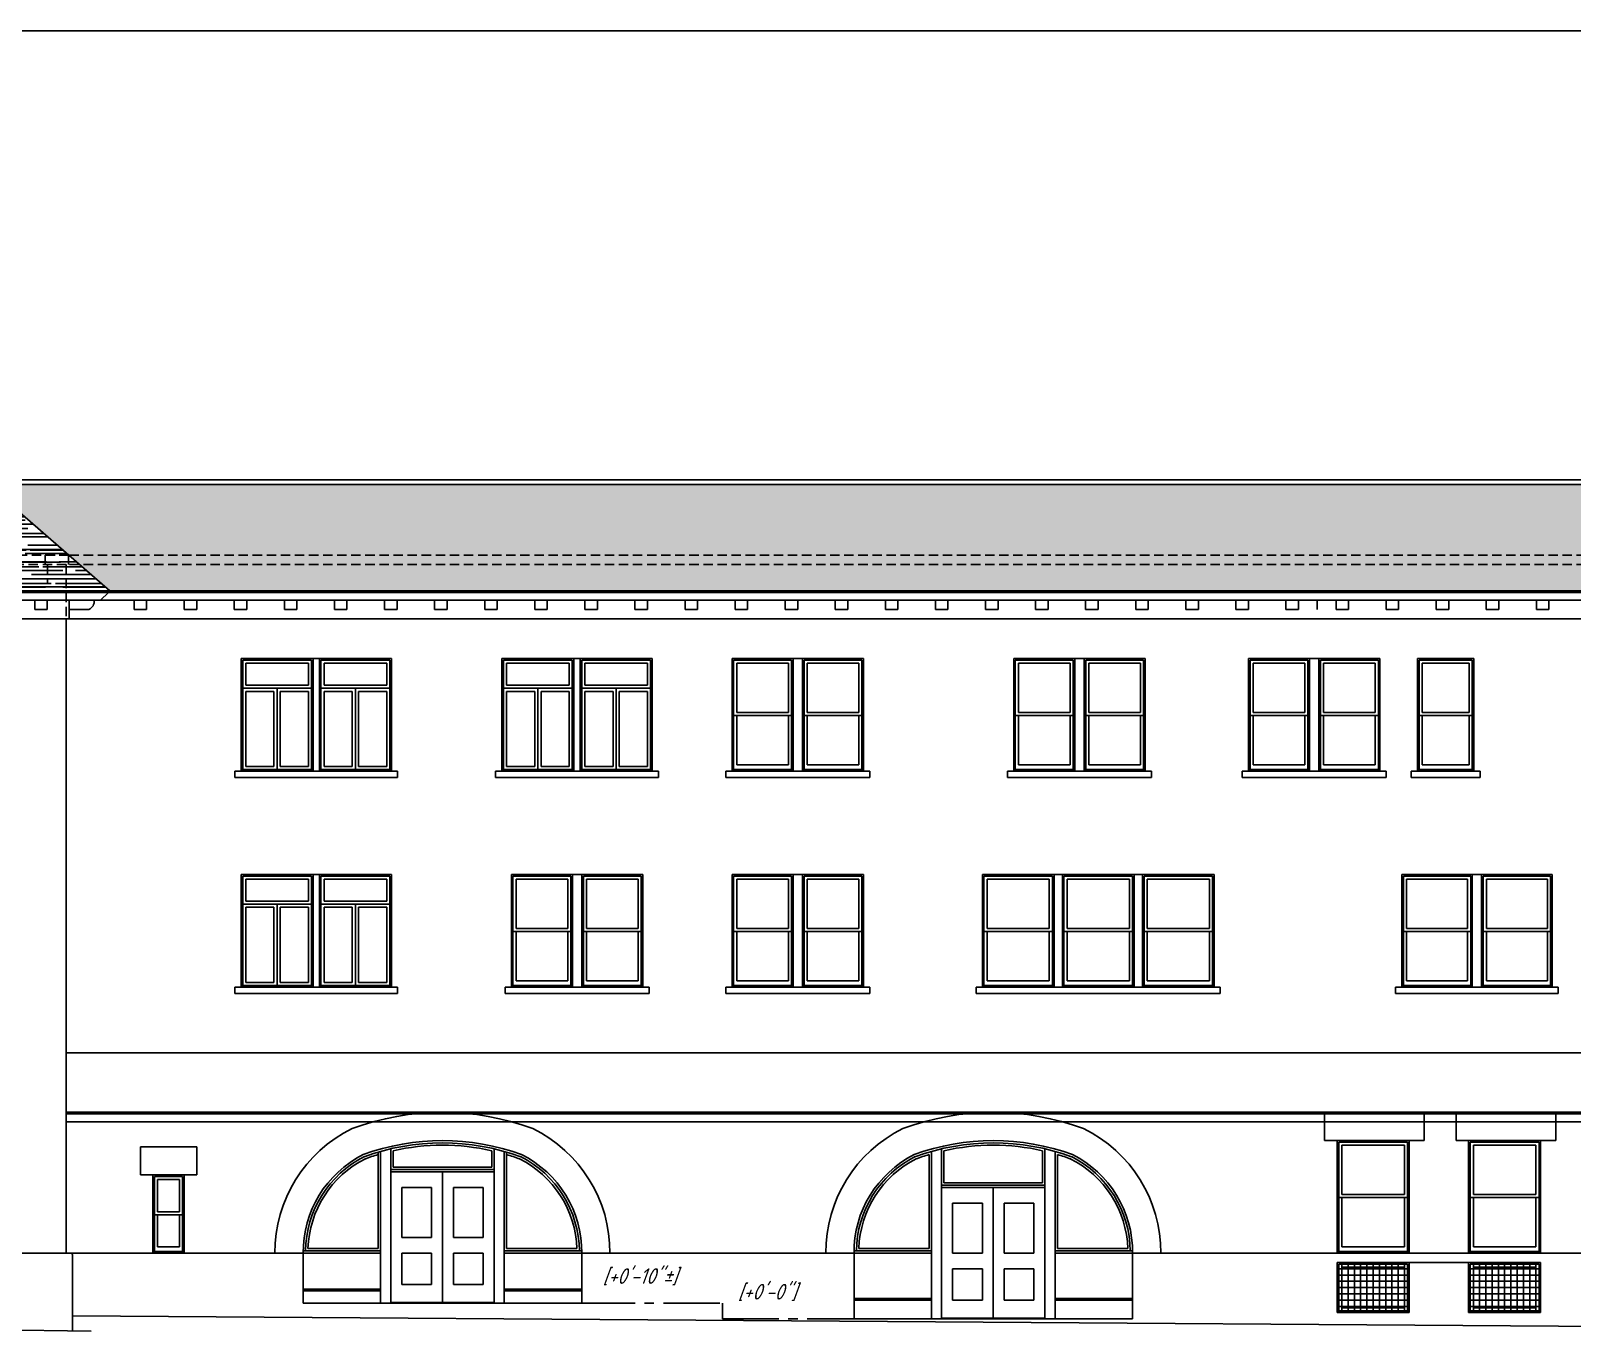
# Model space of a CAD drawing. Extents: x -19386 to -11860, y 6921 to 9650.
# Drawn here: x -13660 to -12675, y 8416 to 9249 of the extents above; entities that cross this region are included whole.
import ezdxf

# ---------------------------------------------------------------- set-up
doc = ezdxf.new("R2010")
doc.units = 0
doc.header["$LTSCALE"] = 96
doc.header["$MEASUREMENT"] = 0
doc.linetypes.add('CENTER2', pattern=[1.125, 0.75, -0.125, 0.125, -0.125])
doc.linetypes.add('HIDDEN2', pattern=[0.1875, 0.125, -0.0625])
doc.layers.add('A-ANNO-NPLT', color=6, linetype='CONTINUOUS', plot=False)
doc.layers.add('A-DEMO', color=252, linetype='HIDDEN2', plot=False)
for name, color, linetype in [('A-ANNO-TTLB', 1, 'CONTINUOUS'), ('A-BLDG-ELEV', 1, 'CONTINUOUS'), ('A-EXST-CNST-HIDN', 252, 'HIDDEN2'), ('A-FLOR-ELEV', 3, 'CENTER2'), ('A-FLOR-IDEN', 1, 'CONTINUOUS'), ('A-ROOF-PATT', 253, 'CONTINUOUS'), ('A-WALL-EXST', 1, 'CONTINUOUS'), ('SITE-GRAD', 4, 'CONTINUOUS')]:
    doc.layers.add(name, color=color, linetype=linetype)
doc.styles.add('NOTES', font='architxt.shx', dxfattribs={"height": 9})
pattern_1 = [(0, (-21421.093, 14573.471), (17.6, 8), [120, -16, 40, -8]), (0, (-21410.453, 14577.471), (-8, 10.64), [24, -2.64, 48, -6]), (0, (-21417.093, 14580.271), (41.6, 5.36), [64, -11.2, 32, -8])]

msp = doc.modelspace()

# ---------------------------------------------------------------- hatches: boundary and pattern name
at = {"layer": 'A-ROOF-PATT'}
h = msp.add_hatch(dxfattribs=at)
h.set_pattern_fill('AR-RROOF', color=256, scale=8, style=0)
h.set_pattern_definition(pattern_1)
h.paths.add_polyline_path([(-13813.38, 9067.74), (-13967.38, 8934.92), (-13989.38, 8915.59), (-14017.38, 8890.99), (-13609.38, 8890.99)])
h = msp.add_hatch(dxfattribs=at)
h.set_pattern_fill('AR-RROOF', color=252, scale=8, style=0)
h.set_pattern_definition(pattern_1)
h.paths.add_polyline_path([(-13687.87, 8958.99), (-13609.38, 8890.99), (-12515.74, 8890.99), (-12458.92, 8958.99)])

# ---------------------------------------------------------------- linework, layer by layer
at = {"layer": 'A-ANNO-NPLT'}
for p, q in [((-12837.94, 8884.99), (-12837.94, 8878.99)), ((-12773.91, 8847.74), (-12737.91, 8847.74))]:
    msp.add_line(p, q, dxfattribs=at)
at = {"layer": 'A-ANNO-TTLB', "color": 5}
msp.add_line((-11859.97, 9248.86), (-15123.97, 9248.86), dxfattribs=at)
at = {"layer": 'A-BLDG-ELEV'}
for p, q in [((-12545.22, 8961.99), (-13691.33, 8961.99)), ((-13609.38, 8890.99), (-14017.38, 8890.99)), ((-13635.38, 8884.99), (-13991.38, 8884.99)), ((-13657.44, 8884.99), (-13657.44, 8878.99)), ((-13649.44, 8884.99), (-13649.44, 8878.99)), ((-12522.4, 8884.99), (-13615.38, 8884.99)), ((-12515.74, 8890.99), (-13609.38, 8890.99)), ((-13593.94, 8884.99), (-13593.94, 8878.99)), ((-13585.94, 8884.99), (-13585.94, 8878.99)), ((-13561.94, 8884.99), (-13561.94, 8878.99)), ((-13553.94, 8884.99), (-13553.94, 8878.99)), ((-13529.94, 8884.99), (-13529.94, 8878.99)), ((-13521.94, 8884.99), (-13521.94, 8878.99)), ((-13497.94, 8884.99), (-13497.94, 8878.99)), ((-13489.94, 8884.99), (-13489.94, 8878.99)), ((-13465.94, 8884.99), (-13465.94, 8878.99)), ((-13457.94, 8884.99), (-13457.94, 8878.99)), ((-13433.94, 8884.99), (-13433.94, 8878.99)), ((-13425.94, 8884.99), (-13425.94, 8878.99)), ((-13401.94, 8884.99), (-13401.94, 8878.99)), ((-13393.94, 8884.99), (-13393.94, 8878.99)), ((-13369.94, 8884.99), (-13369.94, 8878.99)), ((-13361.94, 8884.99), (-13361.94, 8878.99)), ((-13337.94, 8884.99), (-13337.94, 8878.99)), ((-13329.94, 8884.99), (-13329.94, 8878.99)), ((-13305.94, 8884.99), (-13305.94, 8878.99)), ((-13297.94, 8884.99), (-13297.94, 8878.99)), ((-13273.94, 8884.99), (-13273.94, 8878.99)), ((-13265.94, 8884.99), (-13265.94, 8878.99)), ((-13241.94, 8884.99), (-13241.94, 8878.99)), ((-13233.94, 8884.99), (-13233.94, 8878.99)), ((-13209.94, 8884.99), (-13209.94, 8878.99)), ((-13201.94, 8884.99), (-13201.94, 8878.99)), ((-13177.94, 8884.99), (-13177.94, 8878.99)), ((-13169.94, 8884.99), (-13169.94, 8878.99)), ((-13145.94, 8884.99), (-13145.94, 8878.99)), ((-13137.94, 8884.99), (-13137.94, 8878.99)), ((-13113.94, 8884.99), (-13113.94, 8878.99)), ((-13105.94, 8884.99), (-13105.94, 8878.99)), ((-13081.94, 8884.99), (-13081.94, 8878.99)), ((-13073.94, 8884.99), (-13073.94, 8878.99)), ((-13049.94, 8884.99), (-13049.94, 8878.99)), ((-13041.94, 8884.99), (-13041.94, 8878.99)), ((-13017.94, 8884.99), (-13017.94, 8878.99)), ((-13009.94, 8884.99), (-13009.94, 8878.99)), ((-12985.94, 8884.99), (-12985.94, 8878.99)), ((-12977.94, 8884.99), (-12977.94, 8878.99)), ((-12953.94, 8884.99), (-12953.94, 8878.99)), ((-12945.94, 8884.99), (-12945.94, 8878.99)), ((-12921.94, 8884.99), (-12921.94, 8878.99)), ((-12913.94, 8884.99), (-12913.94, 8878.99)), ((-12889.94, 8884.99), (-12889.94, 8878.99)), ((-12881.94, 8884.99), (-12881.94, 8878.99)), ((-12857.94, 8884.99), (-12857.94, 8878.99)), ((-12849.94, 8884.99), (-12849.94, 8878.99)), ((-12825.94, 8884.99), (-12825.94, 8878.99)), ((-12817.94, 8884.99), (-12817.94, 8878.99)), ((-12793.94, 8884.99), (-12793.94, 8878.99)), ((-12785.94, 8884.99), (-12785.94, 8878.99)), ((-12761.94, 8884.99), (-12761.94, 8878.99)), ((-12753.94, 8884.99), (-12753.94, 8878.99)), ((-12729.94, 8884.99), (-12729.94, 8878.99)), ((-12721.94, 8884.99), (-12721.94, 8878.99)), ((-12697.94, 8884.99), (-12697.94, 8878.99)), ((-12689.94, 8884.99), (-12689.94, 8878.99)), ((-13657.44, 8878.99), (-13649.44, 8878.99)), ((-13635.38, 8878.99), (-13622.85, 8878.99)), ((-13593.94, 8878.99), (-13585.94, 8878.99)), ((-13561.94, 8878.99), (-13553.94, 8878.99)), ((-13529.94, 8878.99), (-13521.94, 8878.99)), ((-13497.94, 8878.99), (-13489.94, 8878.99)), ((-13465.94, 8878.99), (-13457.94, 8878.99)), ((-13433.94, 8878.99), (-13425.94, 8878.99)), ((-13401.94, 8878.99), (-13393.94, 8878.99)), ((-13369.94, 8878.99), (-13361.94, 8878.99)), ((-13337.94, 8878.99), (-13329.94, 8878.99)), ((-13305.94, 8878.99), (-13297.94, 8878.99)), ((-13273.94, 8878.99), (-13265.94, 8878.99)), ((-13241.94, 8878.99), (-13233.94, 8878.99)), ((-13209.94, 8878.99), (-13201.94, 8878.99)), ((-13177.94, 8878.99), (-13169.94, 8878.99)), ((-13145.94, 8878.99), (-13137.94, 8878.99)), ((-13113.94, 8878.99), (-13105.94, 8878.99)), ((-13081.94, 8878.99), (-13073.94, 8878.99)), ((-13049.94, 8878.99), (-13041.94, 8878.99)), ((-13017.94, 8878.99), (-13009.94, 8878.99)), ((-12985.94, 8878.99), (-12977.94, 8878.99)), ((-12953.94, 8878.99), (-12945.94, 8878.99)), ((-12921.94, 8878.99), (-12913.94, 8878.99)), ((-12889.94, 8878.99), (-12881.94, 8878.99)), ((-12857.94, 8878.99), (-12849.94, 8878.99)), ((-12825.94, 8878.99), (-12817.94, 8878.99)), ((-12793.94, 8878.99), (-12785.94, 8878.99)), ((-12761.94, 8878.99), (-12753.94, 8878.99)), ((-12729.94, 8878.99), (-12721.94, 8878.99)), ((-12697.94, 8878.99), (-12689.94, 8878.99)), ((-13637.38, 8872.99), (-13989.38, 8872.99)), ((-12539.64, 8872.99), (-13635.38, 8872.99)), ((-13525.58, 8847.74), (-13429.58, 8847.74)), ((-13525.58, 8847.74), (-13525.58, 8775.74)), ((-13480.58, 8846.74), (-13524.58, 8846.74)), ((-13524.58, 8846.74), (-13524.58, 8776.77)), ((-13482.58, 8844.74), (-13522.58, 8844.74)), ((-13522.58, 8844.74), (-13522.58, 8830.74)), ((-13482.58, 8844.74), (-13482.58, 8830.74)), ((-13480.58, 8846.74), (-13480.58, 8776.77)), ((-13479.58, 8847.74), (-13479.58, 8775.74)), ((-13475.58, 8847.74), (-13475.58, 8775.74)), ((-13474.58, 8846.74), (-13430.58, 8846.74)), ((-13474.58, 8846.74), (-13474.58, 8776.77)), ((-13472.58, 8844.74), (-13432.58, 8844.74)), ((-13472.58, 8844.74), (-13472.58, 8830.74)), ((-13432.58, 8844.74), (-13432.58, 8830.74)), ((-13430.58, 8846.74), (-13430.58, 8776.77)), ((-13429.58, 8847.74), (-13429.58, 8775.74)), ((-13358.96, 8847.74), (-13262.96, 8847.74)), ((-13358.96, 8847.74), (-13358.96, 8775.74)), ((-13313.96, 8846.74), (-13357.96, 8846.74)), ((-13357.96, 8846.74), (-13357.96, 8776.77)), ((-13315.96, 8844.74), (-13355.96, 8844.74)), ((-13355.96, 8844.74), (-13355.96, 8830.74)), ((-13315.96, 8844.74), (-13315.96, 8830.74)), ((-13313.96, 8846.74), (-13313.96, 8776.77)), ((-13312.96, 8847.74), (-13312.96, 8775.74)), ((-13308.96, 8847.74), (-13308.96, 8775.74)), ((-13307.96, 8846.74), (-13263.96, 8846.74)), ((-13307.96, 8846.74), (-13307.96, 8776.77)), ((-13305.96, 8844.74), (-13265.96, 8844.74)), ((-13305.96, 8844.74), (-13305.96, 8830.74)), ((-13265.96, 8844.74), (-13265.96, 8830.74)), ((-13263.96, 8846.74), (-13263.96, 8776.77)), ((-13262.96, 8847.74), (-13262.96, 8775.74)), ((-13211.91, 8847.74), (-13127.91, 8847.74)), ((-13211.91, 8847.74), (-13211.91, 8775.74)), ((-13173.91, 8846.74), (-13210.91, 8846.74)), ((-13210.91, 8846.74), (-13210.91, 8776.77)), ((-13175.91, 8844.74), (-13208.91, 8844.74)), ((-13208.91, 8844.74), (-13208.91, 8813.25)), ((-13175.91, 8844.74), (-13175.91, 8813.25)), ((-13173.91, 8846.74), (-13173.91, 8776.77)), ((-13172.91, 8847.74), (-13172.91, 8775.74)), ((-13166.91, 8847.74), (-13166.91, 8775.74)), ((-13166.91, 8847.74), (-13166.91, 8775.74)), ((-13128.91, 8846.74), (-13165.91, 8846.74)), ((-13165.91, 8846.74), (-13165.91, 8776.77)), ((-13130.91, 8844.74), (-13163.91, 8844.74)), ((-13163.91, 8844.74), (-13163.91, 8813.25)), ((-13130.91, 8844.74), (-13130.91, 8813.25)), ((-13128.91, 8846.74), (-13128.91, 8776.77)), ((-13127.91, 8847.74), (-13127.91, 8775.74)), ((-13031.91, 8847.74), (-12947.91, 8847.74)), ((-13031.91, 8847.74), (-13031.91, 8775.74)), ((-12993.91, 8846.74), (-13030.91, 8846.74)), ((-13030.91, 8846.74), (-13030.91, 8776.77)), ((-12995.91, 8844.74), (-13028.91, 8844.74)), ((-13028.91, 8844.74), (-13028.91, 8813.25)), ((-12995.91, 8844.74), (-12995.91, 8813.25)), ((-12993.91, 8846.74), (-12993.91, 8776.77)), ((-12992.91, 8847.74), (-12992.91, 8775.74)), ((-12986.91, 8847.74), (-12986.91, 8775.74)), ((-12986.91, 8847.74), (-12986.91, 8775.74)), ((-12948.91, 8846.74), (-12985.91, 8846.74)), ((-12985.91, 8846.74), (-12985.91, 8776.77)), ((-12950.91, 8844.74), (-12983.91, 8844.74)), ((-12983.91, 8844.74), (-12983.91, 8813.25)), ((-12950.91, 8844.74), (-12950.91, 8813.25)), ((-12948.91, 8846.74), (-12948.91, 8776.77)), ((-12947.91, 8847.74), (-12947.91, 8775.74)), ((-12881.91, 8847.74), (-12797.91, 8847.74)), ((-12881.91, 8847.74), (-12881.91, 8775.74)), ((-12843.91, 8846.74), (-12880.91, 8846.74)), ((-12880.91, 8846.74), (-12880.91, 8776.77)), ((-12845.91, 8844.74), (-12878.91, 8844.74)), ((-12878.91, 8844.74), (-12878.91, 8813.25)), ((-12845.91, 8844.74), (-12845.91, 8813.25)), ((-12843.91, 8846.74), (-12843.91, 8776.77)), ((-12842.91, 8847.74), (-12842.91, 8775.74)), ((-12836.91, 8847.74), (-12836.91, 8775.74)), ((-12836.91, 8847.74), (-12836.91, 8775.74)), ((-12798.91, 8846.74), (-12835.91, 8846.74)), ((-12835.91, 8846.74), (-12835.91, 8776.77)), ((-12800.91, 8844.74), (-12833.91, 8844.74)), ((-12833.91, 8844.74), (-12833.91, 8813.25)), ((-12800.91, 8844.74), (-12800.91, 8813.25)), ((-12798.91, 8846.74), (-12798.91, 8776.77)), ((-12797.91, 8847.74), (-12797.91, 8775.74)), ((-12773.91, 8847.74), (-12773.91, 8775.74)), ((-12738.91, 8846.74), (-12772.91, 8846.74)), ((-12772.91, 8846.74), (-12772.91, 8776.77)), ((-12740.91, 8844.74), (-12770.91, 8844.74)), ((-12770.91, 8844.74), (-12770.91, 8813.25)), ((-12740.91, 8844.74), (-12740.91, 8813.25)), ((-12738.91, 8846.74), (-12738.91, 8776.77)), ((-12737.91, 8847.74), (-12737.91, 8775.74)), ((-13480.58, 8828.74), (-13524.58, 8828.74)), ((-13482.58, 8830.74), (-13522.58, 8830.74)), ((-13504.58, 8826.74), (-13522.58, 8826.74)), ((-13522.58, 8826.74), (-13522.58, 8778.77)), ((-13504.58, 8778.77), (-13504.58, 8826.74)), ((-13502.58, 8776.77), (-13502.58, 8828.74)), ((-13482.58, 8826.74), (-13500.58, 8826.74)), ((-13500.58, 8778.77), (-13500.58, 8826.74)), ((-13482.58, 8826.74), (-13482.58, 8778.77)), ((-13474.58, 8828.74), (-13430.58, 8828.74)), ((-13472.58, 8830.74), (-13432.58, 8830.74)), ((-13472.58, 8826.74), (-13454.58, 8826.74)), ((-13472.58, 8826.74), (-13472.58, 8778.77)), ((-13454.58, 8778.77), (-13454.58, 8826.74)), ((-13452.58, 8776.77), (-13452.58, 8828.74)), ((-13450.58, 8826.74), (-13432.58, 8826.74)), ((-13450.58, 8778.77), (-13450.58, 8826.74)), ((-13432.58, 8826.74), (-13432.58, 8778.77)), ((-13313.96, 8828.74), (-13357.96, 8828.74)), ((-13315.96, 8830.74), (-13355.96, 8830.74)), ((-13337.96, 8826.74), (-13355.96, 8826.74)), ((-13355.96, 8826.74), (-13355.96, 8778.77)), ((-13337.96, 8778.77), (-13337.96, 8826.74)), ((-13335.96, 8776.77), (-13335.96, 8828.74)), ((-13315.96, 8826.74), (-13333.96, 8826.74)), ((-13333.96, 8778.77), (-13333.96, 8826.74)), ((-13315.96, 8826.74), (-13315.96, 8778.77)), ((-13307.96, 8828.74), (-13263.96, 8828.74)), ((-13305.96, 8830.74), (-13265.96, 8830.74)), ((-13305.96, 8826.74), (-13287.96, 8826.74)), ((-13305.96, 8826.74), (-13305.96, 8778.77)), ((-13287.96, 8778.77), (-13287.96, 8826.74)), ((-13285.96, 8776.77), (-13285.96, 8828.74)), ((-13283.96, 8826.74), (-13265.96, 8826.74)), ((-13283.96, 8778.77), (-13283.96, 8826.74)), ((-13265.96, 8826.74), (-13265.96, 8778.77)), ((-13173.91, 8811.25), (-13210.91, 8811.25)), ((-13175.91, 8813.25), (-13208.91, 8813.25)), ((-13208.91, 8811.25), (-13208.91, 8779.77)), ((-13175.91, 8811.25), (-13175.91, 8779.77)), ((-13128.91, 8811.25), (-13165.91, 8811.25)), ((-13130.91, 8813.25), (-13163.91, 8813.25)), ((-13163.91, 8811.25), (-13163.91, 8779.77)), ((-13130.91, 8811.25), (-13130.91, 8779.77)), ((-12993.91, 8811.25), (-13030.91, 8811.25)), ((-12995.91, 8813.25), (-13028.91, 8813.25)), ((-13028.91, 8811.25), (-13028.91, 8779.77)), ((-12995.91, 8811.25), (-12995.91, 8779.77)), ((-12948.91, 8811.25), (-12985.91, 8811.25)), ((-12950.91, 8813.25), (-12983.91, 8813.25)), ((-12983.91, 8811.25), (-12983.91, 8779.77)), ((-12950.91, 8811.25), (-12950.91, 8779.77)), ((-12843.91, 8811.25), (-12880.91, 8811.25)), ((-12845.91, 8813.25), (-12878.91, 8813.25)), ((-12878.91, 8811.25), (-12878.91, 8779.77)), ((-12845.91, 8811.25), (-12845.91, 8779.77)), ((-12798.91, 8811.25), (-12835.91, 8811.25)), ((-12800.91, 8813.25), (-12833.91, 8813.25)), ((-12833.91, 8811.25), (-12833.91, 8779.77)), ((-12800.91, 8811.25), (-12800.91, 8779.77)), ((-12738.91, 8811.25), (-12772.91, 8811.25)), ((-12740.91, 8813.25), (-12770.91, 8813.25)), ((-12770.91, 8811.25), (-12770.91, 8779.77)), ((-12740.91, 8811.25), (-12740.91, 8779.77)), ((-13529.58, 8775.74), (-13425.58, 8775.74)), ((-13529.58, 8775.74), (-13529.58, 8771.74)), ((-13479.58, 8776.77), (-13525.58, 8776.77)), ((-13504.58, 8778.77), (-13522.58, 8778.77)), ((-13482.58, 8778.77), (-13500.58, 8778.77)), ((-13475.58, 8776.77), (-13429.58, 8776.77)), ((-13472.58, 8778.77), (-13454.58, 8778.77)), ((-13450.58, 8778.77), (-13432.58, 8778.77)), ((-13425.58, 8775.74), (-13425.58, 8771.74)), ((-13362.96, 8775.74), (-13258.96, 8775.74)), ((-13362.96, 8775.74), (-13362.96, 8771.74)), ((-13312.96, 8776.77), (-13358.96, 8776.77)), ((-13337.96, 8778.77), (-13355.96, 8778.77)), ((-13315.96, 8778.77), (-13333.96, 8778.77)), ((-13308.96, 8776.77), (-13262.96, 8776.77)), ((-13305.96, 8778.77), (-13287.96, 8778.77)), ((-13283.96, 8778.77), (-13265.96, 8778.77)), ((-13258.96, 8775.74), (-13258.96, 8771.74)), ((-13215.91, 8775.74), (-13123.91, 8775.74)), ((-13215.91, 8775.74), (-13215.91, 8771.74)), ((-13172.91, 8776.77), (-13211.91, 8776.77)), ((-13175.91, 8779.77), (-13208.91, 8779.77)), ((-13127.91, 8776.77), (-13166.91, 8776.77)), ((-13130.91, 8779.77), (-13163.91, 8779.77)), ((-13123.91, 8775.74), (-13123.91, 8771.74)), ((-13035.91, 8775.74), (-12943.91, 8775.74)), ((-13035.91, 8775.74), (-13035.91, 8771.74)), ((-12992.91, 8776.77), (-13031.91, 8776.77)), ((-13031.91, 8775.74), (-12947.91, 8775.74)), ((-12995.91, 8779.77), (-13028.91, 8779.77)), ((-12947.91, 8776.77), (-12986.91, 8776.77)), ((-12950.91, 8779.77), (-12983.91, 8779.77)), ((-12943.91, 8775.74), (-12943.91, 8771.74)), ((-12885.91, 8775.74), (-12793.91, 8775.74)), ((-12885.91, 8775.74), (-12885.91, 8771.74)), ((-12842.91, 8776.77), (-12881.91, 8776.77)), ((-12881.91, 8775.74), (-12797.91, 8775.74)), ((-12845.91, 8779.77), (-12878.91, 8779.77)), ((-12797.91, 8776.77), (-12836.91, 8776.77)), ((-12800.91, 8779.77), (-12833.91, 8779.77)), ((-12793.91, 8775.74), (-12793.91, 8771.74)), ((-12777.91, 8775.74), (-12733.91, 8775.74)), ((-12777.91, 8775.74), (-12777.91, 8771.74)), ((-12737.91, 8776.77), (-12773.91, 8776.77)), ((-12740.91, 8779.77), (-12770.91, 8779.77)), ((-12733.91, 8775.74), (-12733.91, 8771.74)), ((-13529.58, 8771.74), (-13425.58, 8771.74)), ((-13362.96, 8771.74), (-13258.96, 8771.74)), ((-13215.91, 8771.74), (-13123.91, 8771.74)), ((-13035.91, 8771.74), (-12943.91, 8771.74)), ((-12885.91, 8771.74), (-12793.91, 8771.74)), ((-12777.91, 8771.74), (-12733.91, 8771.74)), ((-13525.58, 8709.74), (-13429.58, 8709.74)), ((-13525.58, 8709.74), (-13525.58, 8637.74)), ((-13480.58, 8708.74), (-13524.58, 8708.74)), ((-13524.58, 8708.74), (-13524.58, 8638.77)), ((-13482.58, 8706.74), (-13522.58, 8706.74)), ((-13522.58, 8706.74), (-13522.58, 8692.74)), ((-13482.58, 8706.74), (-13482.58, 8692.74)), ((-13480.58, 8708.74), (-13480.58, 8638.77)), ((-13479.58, 8709.74), (-13479.58, 8637.74)), ((-13475.58, 8709.74), (-13475.58, 8637.74)), ((-13474.58, 8708.74), (-13430.58, 8708.74)), ((-13474.58, 8708.74), (-13474.58, 8638.77)), ((-13472.58, 8706.74), (-13432.58, 8706.74)), ((-13472.58, 8706.74), (-13472.58, 8692.74)), ((-13432.58, 8706.74), (-13432.58, 8692.74)), ((-13430.58, 8708.74), (-13430.58, 8638.77)), ((-13429.58, 8709.74), (-13429.58, 8637.74)), ((-13352.91, 8709.74), (-13268.91, 8709.74)), ((-13352.91, 8709.74), (-13352.91, 8637.74)), ((-13314.91, 8708.74), (-13351.91, 8708.74)), ((-13351.91, 8708.74), (-13351.91, 8638.77)), ((-13316.91, 8706.74), (-13349.91, 8706.74)), ((-13349.91, 8706.74), (-13349.91, 8675.25)), ((-13316.91, 8706.74), (-13316.91, 8675.25)), ((-13314.91, 8708.74), (-13314.91, 8638.77)), ((-13313.91, 8709.74), (-13313.91, 8637.74)), ((-13307.91, 8709.74), (-13307.91, 8637.74)), ((-13307.91, 8709.74), (-13307.91, 8637.74)), ((-13269.91, 8708.74), (-13306.91, 8708.74)), ((-13306.91, 8708.74), (-13306.91, 8638.77)), ((-13271.91, 8706.74), (-13304.91, 8706.74)), ((-13304.91, 8706.74), (-13304.91, 8675.25)), ((-13271.91, 8706.74), (-13271.91, 8675.25)), ((-13269.91, 8708.74), (-13269.91, 8638.77)), ((-13268.91, 8709.74), (-13268.91, 8637.74)), ((-13211.91, 8709.74), (-13127.91, 8709.74)), ((-13211.91, 8709.74), (-13211.91, 8637.74)), ((-13173.91, 8708.74), (-13210.91, 8708.74)), ((-13210.91, 8708.74), (-13210.91, 8638.77)), ((-13175.91, 8706.74), (-13208.91, 8706.74)), ((-13208.91, 8706.74), (-13208.91, 8675.25)), ((-13175.91, 8706.74), (-13175.91, 8675.25)), ((-13173.91, 8708.74), (-13173.91, 8638.77)), ((-13172.91, 8709.74), (-13172.91, 8637.74)), ((-13166.91, 8709.74), (-13166.91, 8637.74)), ((-13166.91, 8709.74), (-13166.91, 8637.74)), ((-13128.91, 8708.74), (-13165.91, 8708.74)), ((-13165.91, 8708.74), (-13165.91, 8638.77)), ((-13130.91, 8706.74), (-13163.91, 8706.74)), ((-13163.91, 8706.74), (-13163.91, 8675.25)), ((-13130.91, 8706.74), (-13130.91, 8675.25)), ((-13128.91, 8708.74), (-13128.91, 8638.77)), ((-13127.91, 8709.74), (-13127.91, 8637.74)), ((-13051.91, 8709.74), (-12903.91, 8709.74)), ((-13051.91, 8709.74), (-13051.91, 8637.74)), ((-13007.16, 8708.74), (-13050.91, 8708.74)), ((-13050.91, 8708.74), (-13050.91, 8638.77)), ((-13009.16, 8706.74), (-13048.91, 8706.74)), ((-13048.91, 8706.74), (-13048.91, 8675.26)), ((-13009.16, 8706.74), (-13009.16, 8675.26)), ((-13007.16, 8708.74), (-13007.16, 8638.77)), ((-13006.16, 8709.74), (-13006.16, 8637.74)), ((-13000.78, 8709.74), (-13000.78, 8637.74)), ((-13000.78, 8709.74), (-13000.78, 8637.74)), ((-12956.03, 8708.74), (-12999.78, 8708.74)), ((-12999.78, 8708.74), (-12999.78, 8638.77)), ((-12958.03, 8706.74), (-12997.78, 8706.74)), ((-12997.78, 8706.74), (-12997.78, 8675.26)), ((-12958.03, 8706.74), (-12958.03, 8675.26)), ((-12956.03, 8708.74), (-12956.03, 8638.77)), ((-12955.03, 8709.74), (-12955.03, 8637.74)), ((-12949.66, 8709.74), (-12949.66, 8637.74)), ((-12949.66, 8709.74), (-12949.66, 8637.74)), ((-12904.91, 8708.74), (-12948.66, 8708.74)), ((-12948.66, 8708.74), (-12948.66, 8638.78)), ((-12906.91, 8706.74), (-12946.66, 8706.74)), ((-12946.66, 8706.74), (-12946.66, 8675.26)), ((-12906.91, 8706.74), (-12906.91, 8675.26)), ((-12904.91, 8708.74), (-12904.91, 8638.78)), ((-12903.91, 8709.74), (-12903.91, 8637.74)), ((-12783.91, 8709.74), (-12687.91, 8709.74)), ((-12783.91, 8709.74), (-12783.91, 8637.74)), ((-12739.91, 8708.74), (-12782.91, 8708.74)), ((-12782.91, 8708.74), (-12782.91, 8638.77)), ((-12741.91, 8706.74), (-12780.91, 8706.74)), ((-12780.91, 8706.74), (-12780.91, 8675.25)), ((-12741.91, 8706.74), (-12741.91, 8675.25)), ((-12739.91, 8708.74), (-12739.91, 8638.77)), ((-12738.91, 8709.74), (-12738.91, 8637.74)), ((-12732.91, 8709.74), (-12732.91, 8637.74)), ((-12732.91, 8709.74), (-12732.91, 8637.74)), ((-12688.91, 8708.74), (-12731.91, 8708.74)), ((-12731.91, 8708.74), (-12731.91, 8638.77)), ((-12690.91, 8706.74), (-12729.91, 8706.74)), ((-12729.91, 8706.74), (-12729.91, 8675.25)), ((-12690.91, 8706.74), (-12690.91, 8675.25)), ((-12688.91, 8708.74), (-12688.91, 8638.77)), ((-12687.91, 8709.74), (-12687.91, 8637.74)), ((-13480.58, 8690.74), (-13524.58, 8690.74)), ((-13482.58, 8692.74), (-13522.58, 8692.74)), ((-13504.58, 8688.74), (-13522.58, 8688.74)), ((-13522.58, 8688.74), (-13522.58, 8640.77)), ((-13504.58, 8640.77), (-13504.58, 8688.74)), ((-13502.58, 8638.77), (-13502.58, 8690.74)), ((-13482.58, 8688.74), (-13500.58, 8688.74)), ((-13500.58, 8640.77), (-13500.58, 8688.74)), ((-13482.58, 8688.74), (-13482.58, 8640.77)), ((-13474.58, 8690.74), (-13430.58, 8690.74)), ((-13472.58, 8692.74), (-13432.58, 8692.74)), ((-13472.58, 8688.74), (-13454.58, 8688.74)), ((-13472.58, 8688.74), (-13472.58, 8640.77)), ((-13454.58, 8640.77), (-13454.58, 8688.74)), ((-13452.58, 8638.77), (-13452.58, 8690.74)), ((-13450.58, 8688.74), (-13432.58, 8688.74)), ((-13450.58, 8640.77), (-13450.58, 8688.74)), ((-13432.58, 8688.74), (-13432.58, 8640.77)), ((-13314.91, 8673.25), (-13351.91, 8673.25)), ((-13316.91, 8675.25), (-13349.91, 8675.25)), ((-13349.91, 8673.25), (-13349.91, 8641.77)), ((-13316.91, 8673.25), (-13316.91, 8641.77)), ((-13269.91, 8673.25), (-13306.91, 8673.25)), ((-13271.91, 8675.25), (-13304.91, 8675.25)), ((-13304.91, 8673.25), (-13304.91, 8641.77)), ((-13271.91, 8673.25), (-13271.91, 8641.77)), ((-13173.91, 8673.25), (-13210.91, 8673.25)), ((-13175.91, 8675.25), (-13208.91, 8675.25)), ((-13208.91, 8673.25), (-13208.91, 8641.77)), ((-13175.91, 8673.25), (-13175.91, 8641.77)), ((-13128.91, 8673.25), (-13165.91, 8673.25)), ((-13130.91, 8675.25), (-13163.91, 8675.25)), ((-13163.91, 8673.25), (-13163.91, 8641.77)), ((-13130.91, 8673.25), (-13130.91, 8641.77)), ((-13007.16, 8673.26), (-13050.91, 8673.26)), ((-13009.16, 8675.26), (-13048.91, 8675.26)), ((-13048.91, 8673.26), (-13048.91, 8641.77)), ((-13009.16, 8673.26), (-13009.16, 8641.77)), ((-12956.03, 8673.26), (-12999.78, 8673.26)), ((-12958.03, 8675.26), (-12997.78, 8675.26)), ((-12997.78, 8673.26), (-12997.78, 8641.77)), ((-12958.03, 8673.26), (-12958.03, 8641.77)), ((-12904.91, 8673.26), (-12948.66, 8673.26)), ((-12906.91, 8675.26), (-12946.66, 8675.26)), ((-12946.66, 8673.26), (-12946.66, 8641.78)), ((-12906.91, 8673.26), (-12906.91, 8641.78)), ((-12739.91, 8673.25), (-12782.91, 8673.25)), ((-12741.91, 8675.25), (-12780.91, 8675.25)), ((-12780.91, 8673.25), (-12780.91, 8641.77)), ((-12741.91, 8673.25), (-12741.91, 8641.77)), ((-12688.91, 8673.25), (-12731.91, 8673.25)), ((-12690.91, 8675.25), (-12729.91, 8675.25)), ((-12729.91, 8673.25), (-12729.91, 8641.77)), ((-12690.91, 8673.25), (-12690.91, 8641.77)), ((-13529.58, 8637.74), (-13425.58, 8637.74)), ((-13529.58, 8637.74), (-13529.58, 8633.74)), ((-13479.58, 8638.77), (-13525.58, 8638.77)), ((-13504.58, 8640.77), (-13522.58, 8640.77)), ((-13482.58, 8640.77), (-13500.58, 8640.77)), ((-13475.58, 8638.77), (-13429.58, 8638.77)), ((-13472.58, 8640.77), (-13454.58, 8640.77)), ((-13450.58, 8640.77), (-13432.58, 8640.77)), ((-13425.58, 8637.74), (-13425.58, 8633.74)), ((-13356.91, 8637.74), (-13264.91, 8637.74)), ((-13356.91, 8637.74), (-13356.91, 8633.74)), ((-13356.91, 8637.74), (-13264.91, 8637.74)), ((-13313.91, 8638.77), (-13352.91, 8638.77)), ((-13316.91, 8641.77), (-13349.91, 8641.77)), ((-13268.91, 8638.77), (-13307.91, 8638.77)), ((-13271.91, 8641.77), (-13304.91, 8641.77)), ((-13264.91, 8637.74), (-13264.91, 8633.74)), ((-13215.91, 8637.74), (-13123.91, 8637.74)), ((-13215.91, 8637.74), (-13215.91, 8633.74)), ((-13172.91, 8638.77), (-13211.91, 8638.77)), ((-13175.91, 8641.77), (-13208.91, 8641.77)), ((-13127.91, 8638.77), (-13166.91, 8638.77)), ((-13130.91, 8641.77), (-13163.91, 8641.77)), ((-13123.91, 8637.74), (-13123.91, 8633.74)), ((-13055.91, 8637.74), (-12899.91, 8637.74)), ((-13055.91, 8637.74), (-13055.91, 8633.74)), ((-13006.16, 8638.77), (-13051.91, 8638.77)), ((-13009.16, 8641.77), (-13048.91, 8641.77)), ((-12955.03, 8638.77), (-13000.78, 8638.77)), ((-12958.03, 8641.77), (-12997.78, 8641.77)), ((-12903.91, 8638.78), (-12949.66, 8638.78)), ((-12906.91, 8641.78), (-12946.66, 8641.78)), ((-12899.91, 8637.74), (-12899.91, 8633.74)), ((-12787.91, 8637.74), (-12683.91, 8637.74)), ((-12787.91, 8637.74), (-12787.91, 8633.74)), ((-12738.91, 8638.77), (-12783.91, 8638.77)), ((-12783.91, 8637.74), (-12687.91, 8637.74)), ((-12741.91, 8641.77), (-12780.91, 8641.77)), ((-12687.91, 8638.77), (-12732.91, 8638.77)), ((-12690.91, 8641.77), (-12729.91, 8641.77)), ((-12683.91, 8637.74), (-12683.91, 8633.74)), ((-13529.58, 8633.74), (-13425.58, 8633.74)), ((-13356.91, 8633.74), (-13264.91, 8633.74)), ((-13215.91, 8633.74), (-13123.91, 8633.74)), ((-13055.91, 8633.74), (-12899.91, 8633.74)), ((-12787.91, 8633.74), (-12683.91, 8633.74)), ((-12191.22, 8595.72), (-13637.38, 8595.72)), ((-12111.22, 8557.74), (-13637.38, 8557.74)), ((-12112.22, 8556.74), (-13637.38, 8556.74)), ((-12779.22, 8539.7), (-12825.22, 8539.7)), ((-12825.22, 8539.7), (-12825.22, 8467.74)), ((-12779.22, 8539.7), (-12779.22, 8467.74)), ((-12695.22, 8539.7), (-12741.22, 8539.7)), ((-12741.22, 8539.7), (-12741.22, 8467.74)), ((-12695.22, 8539.7), (-12695.22, 8467.74)), ((-13437.96, 8532.3), (-13437.96, 8470.74)), ((-13436.46, 8532.3), (-13436.46, 8435.74)), ((-13429.96, 8534.41), (-13429.96, 8435.74)), ((-13428.46, 8533.21), (-13428.46, 8522.74)), ((-13365.46, 8533.21), (-13365.46, 8522.74)), ((-13363.96, 8534.41), (-13363.96, 8435.74)), ((-13357.46, 8532.3), (-13357.46, 8435.74)), ((-13355.96, 8532.3), (-13355.96, 8470.74)), ((-13085.96, 8530.74), (-13085.96, 8470.74)), ((-13084.46, 8532.73), (-13084.46, 8425.74)), ((-13077.96, 8534.41), (-13077.96, 8425.74)), ((-13076.46, 8533.21), (-13076.46, 8512.74)), ((-13013.46, 8533.21), (-13013.46, 8512.74)), ((-13011.96, 8534.41), (-13011.96, 8425.74)), ((-13005.46, 8532.73), (-13005.46, 8425.74)), ((-13003.96, 8530.74), (-13003.96, 8470.74)), ((-12824.22, 8538.74), (-12780.22, 8538.74)), ((-12824.22, 8538.74), (-12824.22, 8468.77)), ((-12822.22, 8536.74), (-12782.22, 8536.74)), ((-12822.22, 8536.74), (-12822.22, 8505.25)), ((-12782.22, 8536.74), (-12782.22, 8505.25)), ((-12780.22, 8538.74), (-12780.22, 8468.77)), ((-12740.22, 8538.74), (-12696.22, 8538.74)), ((-12740.22, 8538.74), (-12740.22, 8468.77)), ((-12738.22, 8536.74), (-12698.22, 8536.74)), ((-12738.22, 8536.74), (-12738.22, 8505.25)), ((-12698.22, 8536.74), (-12698.22, 8505.25)), ((-12696.22, 8538.74), (-12696.22, 8468.77)), ((-13363.96, 8521.24), (-13429.96, 8521.24)), ((-13363.96, 8519.74), (-13429.96, 8519.74)), ((-13365.46, 8522.74), (-13428.46, 8522.74)), ((-13396.96, 8519.74), (-13396.96, 8435.74)), ((-13581.96, 8517.7), (-13561.96, 8517.7)), ((-13581.96, 8517.7), (-13581.96, 8467.74)), ((-13561.96, 8517.7), (-13581.96, 8517.7)), ((-13580.96, 8516.7), (-13562.96, 8516.7)), ((-13580.96, 8516.7), (-13580.96, 8468.74)), ((-13578.96, 8514.7), (-13564.96, 8514.7)), ((-13578.96, 8514.7), (-13578.96, 8494.22)), ((-13564.96, 8514.7), (-13564.96, 8494.22)), ((-13562.96, 8516.7), (-13562.96, 8468.74)), ((-13561.96, 8517.7), (-13561.96, 8467.74)), ((-13403.96, 8509.74), (-13422.96, 8509.74)), ((-13422.96, 8509.74), (-13422.96, 8477.74)), ((-13403.96, 8509.74), (-13403.96, 8477.74)), ((-13370.96, 8509.74), (-13389.96, 8509.74)), ((-13389.96, 8509.74), (-13389.96, 8477.74)), ((-13370.96, 8509.74), (-13370.96, 8477.74)), ((-13011.96, 8511.24), (-13077.96, 8511.24)), ((-13011.96, 8509.74), (-13077.96, 8509.74)), ((-13013.46, 8512.74), (-13076.46, 8512.74)), ((-13044.96, 8509.74), (-13044.96, 8425.74)), ((-13051.96, 8499.74), (-13070.96, 8499.74)), ((-13070.96, 8499.74), (-13070.96, 8467.74)), ((-13051.96, 8499.74), (-13051.96, 8467.74)), ((-13018.96, 8499.74), (-13037.96, 8499.74)), ((-13037.96, 8499.74), (-13037.96, 8467.74)), ((-13018.96, 8499.74), (-13018.96, 8467.74)), ((-12824.22, 8503.25), (-12780.22, 8503.25)), ((-12822.22, 8505.25), (-12782.22, 8505.25)), ((-12822.22, 8503.25), (-12822.22, 8471.77)), ((-12782.22, 8503.25), (-12782.22, 8471.77)), ((-12740.22, 8503.25), (-12696.22, 8503.25)), ((-12738.22, 8505.25), (-12698.22, 8505.25)), ((-12738.22, 8503.25), (-12738.22, 8471.77)), ((-12698.22, 8503.25), (-12698.22, 8471.77)), ((-13580.96, 8492.22), (-13562.96, 8492.22)), ((-13578.96, 8494.22), (-13564.96, 8494.22)), ((-13578.96, 8492.22), (-13578.96, 8471.74)), ((-13564.96, 8492.22), (-13564.96, 8471.74)), ((-13578.96, 8471.74), (-13564.96, 8471.74)), ((-13437.96, 8470.74), (-13482.92, 8470.74)), ((-13403.96, 8477.74), (-13422.96, 8477.74)), ((-13370.96, 8477.74), (-13389.96, 8477.74)), ((-13310.99, 8470.74), (-13355.96, 8470.74)), ((-13085.96, 8470.74), (-13130.92, 8470.74)), ((-12958.99, 8470.74), (-13003.96, 8470.74)), ((-12955.96, 8470.74), (-12955.99, 8470.74)), ((-12822.22, 8471.77), (-12782.22, 8471.77)), ((-12738.22, 8471.77), (-12698.22, 8471.77)), ((-13637.38, 8467.74), (-13747.38, 8467.74)), ((-13503.96, 8467.74), (-13634.38, 8467.74)), ((-13581.96, 8468.74), (-13561.96, 8468.74)), ((-13436.46, 8469.24), (-13485.96, 8469.24)), ((-13485.96, 8467.74), (-13485.96, 8435.74)), ((-13436.46, 8467.74), (-13485.96, 8467.74)), ((-13403.96, 8467.74), (-13422.96, 8467.74)), ((-13422.96, 8467.74), (-13422.96, 8447.74)), ((-13403.96, 8467.74), (-13403.96, 8447.74)), ((-13370.96, 8467.74), (-13389.96, 8467.74)), ((-13389.96, 8467.74), (-13389.96, 8447.74)), ((-13370.96, 8467.74), (-13370.96, 8447.74)), ((-13307.96, 8469.24), (-13357.46, 8469.24)), ((-13307.96, 8467.74), (-13357.46, 8467.74)), ((-13307.96, 8467.74), (-13307.96, 8435.74)), ((-13151.96, 8467.74), (-13289.96, 8467.74)), ((-13084.46, 8469.24), (-13133.96, 8469.24)), ((-13133.96, 8467.74), (-13133.96, 8425.74)), ((-13084.46, 8467.74), (-13133.96, 8467.74)), ((-13051.96, 8467.74), (-13070.96, 8467.74)), ((-13018.96, 8467.74), (-13037.96, 8467.74)), ((-12955.96, 8469.24), (-13005.46, 8469.24)), ((-12955.96, 8467.74), (-13005.46, 8467.74)), ((-12955.96, 8467.74), (-12955.96, 8425.74)), ((-12666.22, 8467.74), (-12937.96, 8467.74)), ((-12825.22, 8468.77), (-12779.22, 8468.77)), ((-12825.22, 8461.74), (-12779.22, 8461.74)), ((-12825.22, 8461.74), (-12825.22, 8429.74)), ((-12822.22, 8461.74), (-12822.22, 8429.74)), ((-12818.22, 8461.74), (-12818.22, 8429.74)), ((-12814.22, 8461.74), (-12814.22, 8429.74)), ((-12810.22, 8461.74), (-12810.22, 8429.74)), ((-12806.22, 8461.74), (-12806.22, 8429.74)), ((-12802.22, 8461.74), (-12802.22, 8429.74)), ((-12798.22, 8461.74), (-12798.22, 8429.74)), ((-12794.22, 8461.74), (-12794.22, 8429.74)), ((-12790.22, 8461.74), (-12790.22, 8429.74)), ((-12786.22, 8461.74), (-12786.22, 8429.74)), ((-12782.22, 8461.74), (-12782.22, 8429.74)), ((-12779.22, 8461.74), (-12779.22, 8429.74)), ((-12741.22, 8468.77), (-12695.22, 8468.77)), ((-12741.22, 8461.74), (-12741.22, 8429.74)), ((-12741.22, 8461.74), (-12695.22, 8461.74)), ((-12738.22, 8461.74), (-12738.22, 8429.74)), ((-12734.22, 8461.74), (-12734.22, 8429.74)), ((-12730.22, 8461.74), (-12730.22, 8429.74)), ((-12726.22, 8461.74), (-12726.22, 8429.74)), ((-12722.22, 8461.74), (-12722.22, 8429.74)), ((-12718.22, 8461.74), (-12718.22, 8429.74)), ((-12714.22, 8461.74), (-12714.22, 8429.74)), ((-12710.22, 8461.74), (-12710.22, 8429.74)), ((-12706.22, 8461.74), (-12706.22, 8429.74)), ((-12702.22, 8461.74), (-12702.22, 8429.74)), ((-12698.22, 8461.74), (-12698.22, 8429.74)), ((-12695.22, 8461.74), (-12695.22, 8429.74)), ((-13051.96, 8457.74), (-13070.96, 8457.74)), ((-13070.96, 8457.74), (-13070.96, 8437.74)), ((-13051.96, 8457.74), (-13051.96, 8437.74)), ((-13018.96, 8457.74), (-13037.96, 8457.74)), ((-13037.96, 8457.74), (-13037.96, 8437.74)), ((-13018.96, 8457.74), (-13018.96, 8437.74)), ((-12825.22, 8457.74), (-12779.22, 8457.74)), ((-12825.22, 8453.74), (-12779.22, 8453.74)), ((-12741.22, 8457.74), (-12695.22, 8457.74)), ((-12741.22, 8453.74), (-12695.22, 8453.74)), ((-13436.46, 8444.74), (-13485.96, 8444.74)), ((-13436.46, 8443.74), (-13485.96, 8443.74)), ((-13403.96, 8447.74), (-13422.96, 8447.74)), ((-13370.96, 8447.74), (-13389.96, 8447.74)), ((-13307.96, 8444.74), (-13357.46, 8444.74)), ((-13307.96, 8443.74), (-13357.46, 8443.74)), ((-12825.22, 8449.74), (-12779.22, 8449.74)), ((-12825.22, 8445.74), (-12779.22, 8445.74)), ((-12825.22, 8441.74), (-12779.22, 8441.74)), ((-12741.22, 8449.74), (-12695.22, 8449.74)), ((-12741.22, 8445.74), (-12695.22, 8445.74)), ((-12741.22, 8441.74), (-12695.22, 8441.74)), ((-13307.96, 8435.74), (-13485.96, 8435.74)), ((-13363.96, 8436.24), (-13429.96, 8436.24)), ((-13084.46, 8438.74), (-13133.96, 8438.74)), ((-13084.46, 8437.74), (-13133.96, 8437.74)), ((-13051.96, 8437.74), (-13070.96, 8437.74)), ((-13018.96, 8437.74), (-13037.96, 8437.74)), ((-12955.96, 8438.74), (-13005.46, 8438.74)), ((-12955.96, 8437.74), (-13005.46, 8437.74)), ((-12825.22, 8437.74), (-12779.22, 8437.74)), ((-12825.22, 8433.74), (-12779.22, 8433.74)), ((-12741.22, 8437.74), (-12695.22, 8437.74)), ((-12741.22, 8433.74), (-12695.22, 8433.74)), ((-12955.96, 8425.74), (-13133.96, 8425.74)), ((-13011.96, 8426.24), (-13077.96, 8426.24)), ((-12779.22, 8429.74), (-12825.22, 8429.74)), ((-12695.22, 8429.74), (-12741.22, 8429.74))]:
    msp.add_line(p, q, dxfattribs=at)
at = {"layer": 'A-BLDG-ELEV', "color": 254}
for p, q in [((-12458.92, 8958.99), (-13687.87, 8958.99)), ((-12833.22, 8557.7), (-12769.56, 8557.7)), ((-12833.22, 8557.7), (-12833.22, 8539.7)), ((-12769.56, 8557.7), (-12769.56, 8539.7)), ((-12749.22, 8557.7), (-12685.56, 8557.7)), ((-12749.22, 8557.7), (-12749.22, 8539.7)), ((-12685.56, 8557.7), (-12685.56, 8539.7)), ((-12825.22, 8539.7), (-12833.22, 8539.7)), ((-12779.22, 8539.7), (-12769.56, 8539.7)), ((-12741.22, 8539.7), (-12749.22, 8539.7)), ((-12695.22, 8539.7), (-12685.56, 8539.7)), ((-13589.96, 8535.7), (-13553.96, 8535.7)), ((-13589.96, 8535.7), (-13589.96, 8517.7)), ((-13553.96, 8535.7), (-13553.96, 8517.7)), ((-13589.96, 8517.7), (-13581.96, 8517.7)), ((-13561.96, 8517.7), (-13553.96, 8517.7)), ((-13485.96, 8467.74), (-13503.96, 8467.74)), ((-13289.96, 8467.74), (-13307.96, 8467.74)), ((-13133.96, 8467.74), (-13151.96, 8467.74)), ((-12937.96, 8467.74), (-12955.96, 8467.74)), ((-12779.22, 8461.74), (-12741.22, 8461.74))]:
    msp.add_line(p, q, dxfattribs=at)
at = {"layer": 'A-BLDG-ELEV', "color": 253}
for p, q in [((-13610.38, 8889.99), (-14016.38, 8889.99)), ((-12516.57, 8889.99), (-13609.38, 8889.99)), ((-12824.22, 8460.74), (-12824.22, 8430.77)), ((-12824.22, 8460.74), (-12780.22, 8460.74)), ((-12780.22, 8460.74), (-12780.22, 8430.77)), ((-12740.22, 8460.74), (-12740.22, 8430.77)), ((-12740.22, 8460.74), (-12696.22, 8460.74)), ((-12696.22, 8460.74), (-12696.22, 8430.77)), ((-12822.22, 8458.74), (-12782.22, 8458.74)), ((-12822.22, 8458.74), (-12822.22, 8432.77)), ((-12782.22, 8458.74), (-12782.22, 8432.77)), ((-12738.22, 8458.74), (-12738.22, 8432.77)), ((-12738.22, 8458.74), (-12698.22, 8458.74)), ((-12698.22, 8458.74), (-12698.22, 8432.77)), ((-12825.22, 8430.77), (-12779.22, 8430.77)), ((-12822.22, 8432.77), (-12782.22, 8432.77)), ((-12741.22, 8430.77), (-12695.22, 8430.77)), ((-12738.22, 8432.77), (-12698.22, 8432.77))]:
    msp.add_line(p, q, dxfattribs=at)
at = {"layer": 'A-BLDG-ELEV', "color": 2}
msp.add_line((-12191.22, 8551.74), (-13637.38, 8551.74), dxfattribs=at)
at = {"layer": 'A-BLDG-ELEV'}
for centre, radius, start, end in [((-13625.64, 8884.6), 6.27, 296.48505, 3.51495), ((-13396.96, 8392.69), 147.01, 69.88287, 110.11713), ((-13044.96, 8392.69), 147.01, 69.88287, 110.11713), ((-13416.09, 8468.33), 69.87, 116.73294, 180.48462), ((-13416.09, 8468.33), 68.37, 116.73294, 179.23822), ((-13396.96, 8392.69), 145.51, 69.88287, 110.11713), ((-13396.96, 8392.69), 144.01, 106.54157, 110.11713), ((-13396.96, 8392.69), 144.01, 77.36489, 102.63511), ((-13396.96, 8392.69), 144.01, 69.88287, 73.45843), ((-13377.68, 8468.41), 68.23, 0.69009, 63.33975), ((-13377.68, 8468.41), 69.73, 359.44269, 63.33975), ((-13064.09, 8468.33), 69.87, 116.73294, 180.48462), ((-13064.09, 8468.33), 68.37, 116.73294, 179.23822), ((-13044.96, 8392.69), 145.51, 69.88287, 110.11713), ((-13044.96, 8392.69), 144.01, 106.54157, 110.11713), ((-13044.96, 8392.69), 144.01, 77.36489, 102.63511), ((-13044.96, 8392.69), 144.01, 69.88287, 73.45843), ((-13025.68, 8468.41), 68.23, 0.69009, 63.33975), ((-13025.68, 8468.41), 69.73, 359.44269, 63.33975), ((-13416.09, 8468.33), 66.87, 116.73294, 177.93551), ((-13377.68, 8468.41), 66.73, 1.99392, 63.33975), ((-13064.09, 8468.33), 66.87, 116.73294, 177.93551), ((-13025.68, 8468.41), 66.73, 1.99392, 63.33975)]:
    msp.add_arc(centre, radius, start, end, dxfattribs=at)
at = {"layer": 'A-BLDG-ELEV', "color": 254}
for centre, radius, start, end in [((-13396.96, 8392.69), 165.01, 69.53588, 110.46802), ((-13044.96, 8392.69), 165.01, 69.53588, 110.46802), ((-13416.09, 8468.33), 87.87, 116.03548, 180.38534), ((-13377.68, 8468.41), 87.73, 359.55704, 64.03073), ((-13064.09, 8468.33), 87.87, 116.03548, 180.38534), ((-13025.68, 8468.41), 87.73, 359.55704, 64.03073)]:
    msp.add_arc(centre, radius, start, end, dxfattribs=at)
at = {"layer": 'A-DEMO', "ltscale": 0.5}
for p, q in [((-13635.38, 8913.74), (-13991.38, 8913.74)), ((-13650.88, 8913.74), (-13635.88, 8913.74)), ((-13650.88, 8913.74), (-13650.88, 8907.74)), ((-13635.88, 8913.74), (-13635.88, 8907.74)), ((-12531.22, 8913.74), (-13635.38, 8913.74))]:
    msp.add_line(p, q, dxfattribs=at)
at = {"layer": 'A-EXST-CNST-HIDN', "linetype": 'HIDDEN2', "ltscale": 0.5}
for p, q in [((-13637.38, 8907.74), (-13989.38, 8907.74)), ((-13649.38, 8907.74), (-13649.38, 8895.74)), ((-13637.38, 8907.74), (-13637.38, 8872.99)), ((-12531.22, 8907.74), (-13635.38, 8907.74)), ((-13977.38, 8895.74), (-13649.38, 8895.74))]:
    msp.add_line(p, q, dxfattribs=at)
at = {"layer": 'A-EXST-CNST-HIDN', "ltscale": 0.7}
msp.add_line((-13650.88, 8907.74), (-13649.38, 8907.74), dxfattribs=at)
at = {"layer": 'A-FLOR-ELEV', "ltscale": 0.5}
for p, q in [((-13417.79, 8435.74), (-13217.96, 8435.74)), ((-13217.96, 8435.74), (-13217.96, 8425.74)), ((-13217.96, 8425.74), (-13100.47, 8425.74))]:
    msp.add_line(p, q, dxfattribs=at)
at = {"layer": 'A-WALL-EXST', "color": 3}
for p, q in [((-13609.38, 8890.99), (-13813.38, 9067.74)), ((-13635.38, 8884.99), (-13635.38, 8872.99)), ((-13615.38, 8884.99), (-13635.38, 8884.99)), ((-13610.38, 8889.99), (-13615.38, 8884.99)), ((-13609.38, 8889.99), (-13610.38, 8889.99)), ((-13609.38, 8890.99), (-13609.38, 8889.99)), ((-13635.38, 8872.99), (-13637.38, 8872.99)), ((-13637.38, 8872.99), (-13637.38, 8467.74)), ((-13634.38, 8467.74), (-13637.38, 8467.74)), ((-13633.38, 8466.74), (-13633.38, 8417.99))]:
    msp.add_line(p, q, dxfattribs=at)
msp.add_arc((-13634.38, 8466.74), 1, 0, 90, dxfattribs=at)
at = {"layer": 'SITE-GRAD'}
for p, q in [((-14005.38, 8424.19), (-13621.38, 8417.79)), ((-13633.38, 8427.73), (-11929.68, 8415.95))]:
    msp.add_line(p, q, dxfattribs=at)

# ---------------------------------------------------------------- texts
at = {"layer": 'A-FLOR-IDEN', "color": 2, "char_height": 10, "width": 158.0574, "attachment_point": 4, "style": 'NOTES'}
for s, insert in [('{\\Q20;[+0\'-10"%%P]}', (-13294.46, 8452.57)), ('{\\Q20;[+0\'-0"]}', (-13208.13, 8442.57))]:
    msp.add_mtext(s, dxfattribs=dict(at, insert=insert))

doc.saveas('drawing.dxf')
